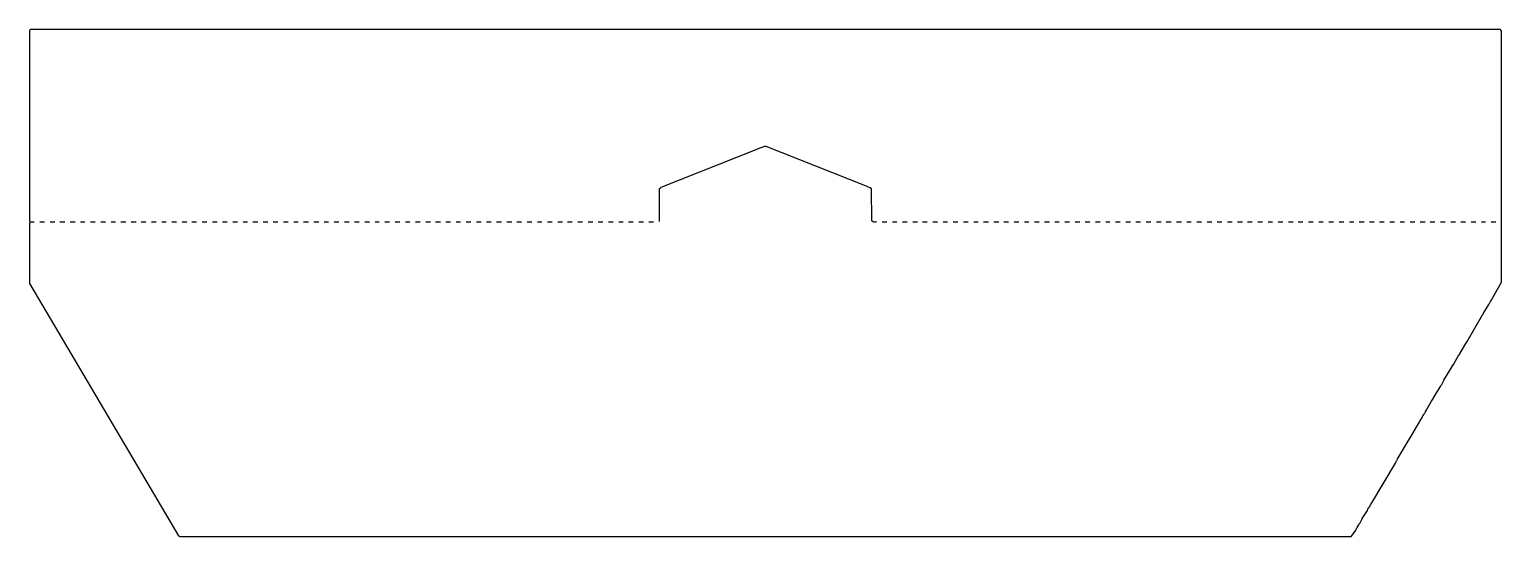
# Model space of a CAD drawing. Extents: x 395 to 3820, y 138 to 1318.
import ezdxf

# ---------------------------------------------------------------- set-up
doc = ezdxf.new("R2010")
doc.units = 0
doc.layers.get('0').update_dxf_attribs({"linetype": 'CONTINUOUS'})

msp = doc.modelspace()

# ---------------------------------------------------------------- linework, layer by layer
at = {"color": 7, "linetype": 'CONTINUOUS'}
for points in [[(3470, 138), (3478, 148, -0.129316), (3480.8, 153.1), (3482.2, 155.9, -0.06304), (3484.8, 160.1), (3485.2, 160.9, -0.113019), (3488, 165, -0.129316), (3490.8, 170.1), (3494, 176, 0.120666), (3496, 180), (3504.8, 194.1, -0.089283), (3508, 199, -0.129316), (3510.8, 204.1), (3511.2, 204.9, -0.113019), (3514, 209, -0.082763), (3515.2, 211.9, -0.06304), (3517.8, 216.1), (3573, 309, -0.133925), (3577, 316, -0.129316), (3579.8, 321.1), (3605.8, 365.1, -0.089283), (3609, 370), (3626.2, 399.9, -0.113019), (3629, 404, -0.129316), (3631.8, 409.1), (3635, 415, 0.120666), (3637, 419), (3639.8, 423.1, -0.118981), (3642, 426, -0.129316), (3644.8, 431.1), (3657.2, 452.9, 0.102096), (3660, 458), (3668.8, 472.1, -0.089283), (3672, 477, -0.129316), (3674.8, 482.1), (3675.2, 482.9, -0.113019), (3678, 487, -0.129316), (3680.8, 492.1), (3684, 498, 0.120666), (3686, 502), (3705.2, 533.9, -0.113019), (3708, 538), (3720, 559), (3721, 560, -0.129316), (3723.8, 565.1), (3737, 587, -0.129316), (3739.8, 592.1), (3776, 654, 0.145376), (3778, 658), (3790.2, 677.9, -0.113019), (3793, 682, -0.129316), (3795.8, 687.1), (3820, 730), (3820, 1314, 0.175343), (3816, 1318), (398, 1318), (396, 1316), (395, 1315), (395, 873), (396.2, 871.1), (397, 870, -0.120666), (395, 866), (395, 727), (742, 140, 0.216555), (745, 138.5), (3470, 138)], [(2366, 870, -0.186173), (2355.5, 871.5), (2354.7, 872.9), (2354, 947, 0.08178), (2340.1, 954.2), (2109, 1046), (2105, 1046), (2090.1, 1039.8), (2085.1, 1037.8), (1864, 950), (1863, 949), (1860, 946), (1860, 871)]]:
    msp.add_lwpolyline(points, format="xyb", dxfattribs=at)
for points in [[(397, 870), (406, 870)], [(419, 870), (430, 870)], [(443, 870), (454, 870)], [(466, 870), (477, 870)], [(490, 870), (501, 870)], [(514, 870), (524, 870)], [(537, 870), (548, 870)], [(561, 870), (572, 870)], [(585, 870), (595, 870)], [(608, 870), (619, 870)], [(632, 870), (643, 870)], [(655, 870), (666, 870)], [(679, 870), (690, 870)], [(703, 870), (713, 870)], [(726, 870), (737, 870)], [(750, 870), (761, 870)], [(773, 870), (784, 870)], [(797, 870), (808, 870)], [(821, 870), (832, 870)], [(844, 870), (855, 870)], [(868, 870), (879, 870)], [(892, 870), (902, 870)], [(915, 870), (926, 870)], [(939, 870), (950, 870)], [(962, 870), (973, 870)], [(986, 870), (997, 870)], [(1010, 870), (1020, 870)], [(1033, 870), (1044, 870)], [(1057, 870), (1068, 870)], [(1081, 870), (1091, 870)], [(1104, 870), (1115, 870)], [(1128, 870), (1139, 870)], [(1151, 870), (1162, 870)], [(1175, 870), (1186, 870)], [(1199, 870), (1209, 870)], [(1222, 870), (1233, 870)], [(1246, 870), (1257, 870)], [(1270, 870), (1280, 870)], [(1293, 870), (1304, 870)], [(1317, 870), (1328, 870)], [(1340, 870), (1351, 870)], [(1364, 870), (1375, 870)], [(1388, 870), (1398, 870)], [(1411, 870), (1422, 870)], [(1435, 870), (1446, 870)], [(1458, 870), (1469, 870)], [(1482, 870), (1493, 870)], [(1506, 870), (1517, 870)], [(1529, 870), (1540, 870)], [(1553, 870), (1564, 870)], [(1577, 870), (1587, 870)], [(1600, 870), (1611, 870)], [(1624, 870), (1635, 870)], [(1647, 870), (1658, 870)], [(1671, 870), (1682, 870)], [(1695, 870), (1706, 870)], [(1718, 870), (1729, 870)], [(1742, 870), (1753, 870)], [(1766, 870), (1776, 870)], [(1789, 870), (1800, 870)], [(1813, 870), (1824, 870)], [(1836, 870), (1847, 870)], [(2379, 870), (2390, 870)], [(2403, 870), (2413, 870)], [(2426, 870), (2437, 870)], [(2450, 870), (2461, 870)], [(2473, 870), (2484, 870)], [(2497, 870), (2508, 870)], [(2521, 870), (2531, 870)], [(2544, 870), (2555, 870)], [(2568, 870), (2579, 870)], [(2592, 870), (2602, 870)], [(2615, 870), (2626, 870)], [(2639, 870), (2650, 870)], [(2662, 870), (2673, 870)], [(2686, 870), (2697, 870)], [(2710, 870), (2720, 870)], [(2733, 870), (2744, 870)], [(2757, 870), (2768, 870)], [(2781, 870), (2791, 870)], [(2804, 870), (2815, 870)], [(2828, 870), (2839, 870)], [(2851, 870), (2862, 870)], [(2875, 870), (2886, 870)], [(2899, 870), (2909, 870)], [(2922, 870), (2933, 870)], [(2946, 870), (2957, 870)], [(2969, 870), (2980, 870)], [(2993, 870), (3004, 870)], [(3017, 870), (3028, 870)], [(3040, 870), (3051, 870)], [(3064, 870), (3075, 870)], [(3088, 870), (3098, 870)], [(3111, 870), (3122, 870)], [(3135, 870), (3146, 870)], [(3158, 870), (3169, 870)], [(3182, 870), (3193, 870)], [(3206, 870), (3217, 870)], [(3229, 870), (3240, 870)], [(3253, 870), (3264, 870)], [(3277, 870), (3287, 870)], [(3300, 870), (3311, 870)], [(3324, 870), (3335, 870)], [(3347, 870), (3358, 870)], [(3371, 870), (3382, 870)], [(3395, 870), (3405, 870)], [(3418, 870), (3429, 870)], [(3442, 870), (3453, 870)], [(3466, 870), (3476, 870)], [(3489, 870), (3500, 870)], [(3513, 870), (3524, 870)], [(3536, 870), (3547, 870)], [(3560, 870), (3571, 870)], [(3584, 870), (3594, 870)], [(3607, 870), (3618, 870)], [(3631, 870), (3642, 870)], [(3654, 870), (3665, 870)], [(3678, 870), (3689, 870)], [(3702, 870), (3713, 870)], [(3725, 870), (3736, 870)], [(3749, 870), (3760, 870)], [(3773, 870), (3783, 870)], [(3796, 870), (3807, 870)]]:
    msp.add_lwpolyline(points, dxfattribs=at)

doc.saveas('drawing.dxf')
